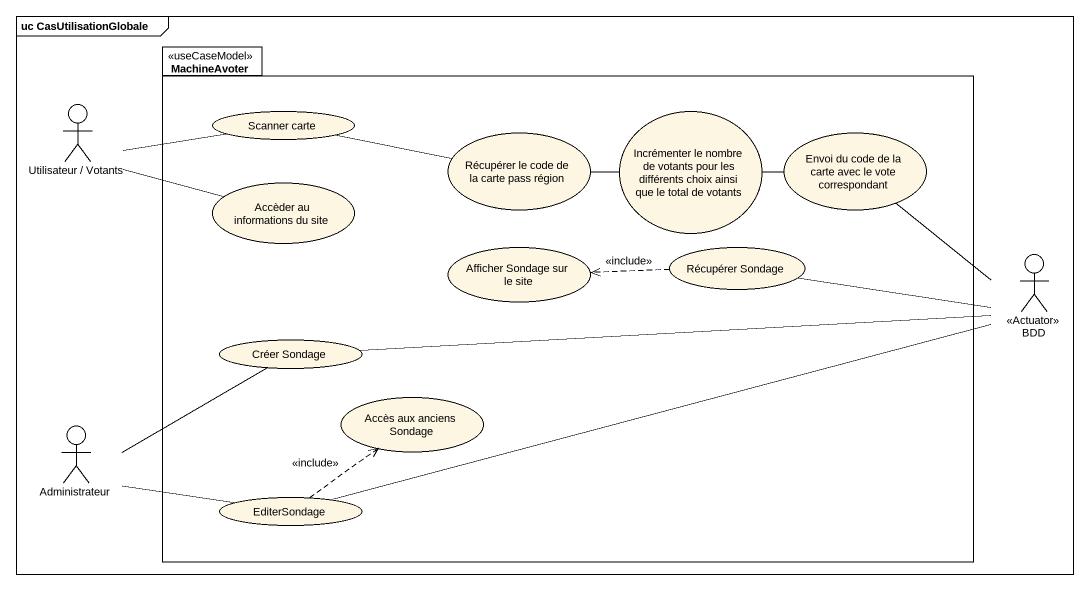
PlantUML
@startuml
mainframe uc CasUtilisationGlobale
package MachineAvoter <<useCaseModel>> {
  usecase "Scanner carte" as Scanner_carte
  usecase "Récupérer le code de la carte pass région" as Récupérer_le_code_de_la
  usecase "Incrémenter le nombre de votants pour les différents choix ainsi que le total de votants" as Incrémenter_le_nombre_de
  usecase "Envoi du code de la carte avec le vote correspondant" as Envoi_du_code_de_la_carte
  usecase "Accèder au informations du site" as Accèder_au_informations_du
  usecase "Afficher Sondage sur le site" as Afficher_Sondage_sur_le_site
  usecase "Récupérer Sondage" as Récupérer_Sondage
  usecase "Créer Sondage" as Créer_Sondage
  usecase "Accès aux anciens Sondage" as Accès_aux_anciens_Sondage
  usecase EditerSondage
}
actor "Utilisateur / Votants" as Utilisateur_Votants
actor BDD <<Actuator>>
actor Administrateur
Utilisateur_Votants -right- Scanner_carte
Utilisateur_Votants -right- Accèder_au_informations_du
Scanner_carte -right- Récupérer_le_code_de_la
Récupérer_le_code_de_la -right- Incrémenter_le_nombre_de
Incrémenter_le_nombre_de -right- Envoi_du_code_de_la_carte
Envoi_du_code_de_la_carte -- BDD
Récupérer_Sondage .left.> Afficher_Sondage_sur_le_site : <<include>>
Récupérer_Sondage -right- BDD
BDD -left- EditerSondage
Créer_Sondage -right- BDD
Administrateur -right- Créer_Sondage
Administrateur -right- EditerSondage
EditerSondage .up.> Accès_aux_anciens_Sondage : <<include>>
@enduml
